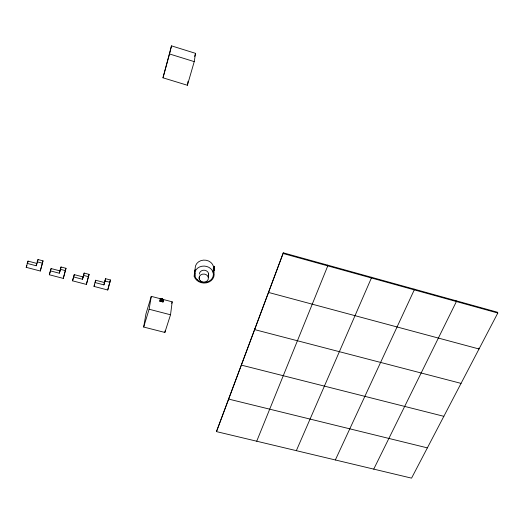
<?xml version="1.0" encoding="UTF-8"?>
<svg xmlns="http://www.w3.org/2000/svg" width="524" height="524" viewBox="0 0 524 524"><rect width="100%" height="100%" fill="white"/><g stroke="black" fill="none" stroke-linecap="round" stroke-linejoin="round"><path stroke-width="0.79" d="M241.446 364.298L241.446 365.143L443.848 416.318M228.706 398.227L228.687 399.098L427.361 447.876M216.471 431.612L283.307 252.83L497.446 312.232L497.8 313.024L411.556 478.143L216.471 431.612L283.307 252.83M195.485 269.998L194.732 270.148L194.162 276.207A10.172 8.836 4.4 0 0 206.469 282.842A10.172 8.836 4.4 0 0 213.89 272.31L214.231 266.29L213.471 266.434A9.275 8.089 4.5 0 0 203.43 260.12A9.275 8.089 4.5 0 0 195.203 267.895L194.64 273.941M213.471 266.434L213.124 272.467L213.89 272.31M208.27 277.216L208.532 273.371M199.186 279.004L199.382 276.692M195.21 273.03L194.928 276.056L194.162 276.207M170.523 314.78L172.193 301.824L151.285 296.355L145.947 313.883L143.674 327.035L164.87 332.445L170.523 314.78L149.117 309.239L151.285 296.355M164.87 332.445L165.08 330.893M194.234 61.629L195.537 53.35L171.499 45.857L162.977 77.814L187.396 85.261L194.234 61.629L169.534 53.972L171.499 45.857M187.396 85.261L188.057 81.266M27.084 263.376L36.189 265.76L38.003 259.537L43.014 260.854L40.289 271.013L26.2 267.338L28.041 261.116L37.099 263.493M27.687 262.694L28.041 261.116M37.276 262.701L38.003 259.537M40.289 271.013L43.014 260.854M49.328 274.759L51.11 268.557L60.077 270.908L61.039 266.991L65.998 268.295L63.28 278.401L49.328 274.759L51.11 268.557M50.265 270.843L59.278 273.201L61.039 266.991M63.28 278.401L65.998 268.295M95.695 280.242L94.019 286.418L107.734 289.995L110.446 279.98L105.573 278.702L103.909 284.873L95.054 282.56L95.695 280.242L104.518 282.554M107.734 289.995L110.446 279.98M72.535 280.818L74.264 274.628L83.159 276.96L84.168 273.076L89.08 274.366L86.368 284.421L72.535 280.818L74.264 274.628M73.524 276.927L82.458 279.266L84.168 273.076M103.909 284.873L105.573 278.702M86.368 284.421L89.08 274.366M162.977 77.814L169.534 53.972M94.019 286.418L94.667 284.093M194.646 56.435L195.537 53.35M82.458 279.266L83.159 276.96M143.674 327.035L149.117 309.239M161.503 301.058L160.331 301.221L160.724 299.957C164.641 298.7 158.412 297.396 160.586 299.879M160.554 298.51L160.095 299.938L160.58 299.702M160.206 299.879L160.678 298.457M160.318 299.852L160.711 298.588L161.923 298.765C160.41 299.099 161.137 299.145 160.966 299.407C160.783 299.767 160.331 300.082 162.145 300.475L163.691 300.599L163.298 301.863L162.342 301.549L162.735 300.285M162.342 301.549L159.944 301.215L160.822 298.431M160.01 301.28L160.835 298.588M160.573 300.671L160.22 300.724L160.875 299.007M159.944 301.215L161.123 298.464M160.482 301.32L160.875 300.049M160.691 301.352L161.353 299.001M160.894 301.398L161.294 300.134M160.986 301.235L162.433 298.804L162.08 299.322L162.931 299.191L163.37 299.623L162.492 299.715L163.632 300.54M161.104 301.464L161.503 300.193M161.307 301.536L161.706 300.272M161.752 301.739L162.145 300.475M162.525 300.042L161.982 301.595L162.302 301.497C164.163 299.754 160.396 299.531 162.375 300.331L162.695 300.232M162.578 301.87L162.971 300.599M162.735 301.994L163.134 300.73M162.709 301.542L162.99 301.844L163.39 300.579M162.99 301.844L163.514 300.566M171.708 303.337L172.193 301.824M59.278 273.201L60.077 270.908M36.189 265.76L36.791 264.247M161.621 301.018L161.182 301.28L161.654 301.438M256.721 441.215L327.769 265.884L327.651 265.131M26.2 267.338L26.914 265.629M296.342 450.66L371.398 277.982L371.215 277.216M335.347 459.967L414.268 289.864L414.026 289.091M373.743 469.124L456.391 301.542L456.09 300.763M161.228 301.005L160.331 301.221M160.292 300.763L160.632 300.835M160.724 299.957L161.379 299.964M160.606 300.291L160.206 300.337L160.658 300.435M461.048 383.385L254.782 329.642L254.769 328.83M37.099 261.797L42.13 263.113M60.234 269.271L65.218 270.581M83.473 275.369L88.405 276.665M104.97 281.008L109.863 282.292M283.366 253.57L497.8 313.024M478.694 348.165L479.015 348.984L268.74 292.49L268.707 291.711M199.369 274.104A4.651 4.041 4.4 0 1 204.707 270.266A4.651 4.041 4.4 0 1 208.48 275.46M214.231 266.29A10.054 8.764 4.5 0 1 214.106 270.823M162.067 299.42L162.951 299.604L162.067 299.387M200.351 280.851A4.683 4.061 4.3 0 0 208.225 279.318A4.683 4.061 4.3 0 0 202.605 274.137A4.683 4.061 4.3 0 0 200.351 280.851M197.234 279.731A9.38 8.148 4.4 0 0 213.013 276.679A9.38 8.148 4.4 0 0 201.792 266.257A9.38 8.148 4.4 0 0 197.234 279.731"/></g></svg>
